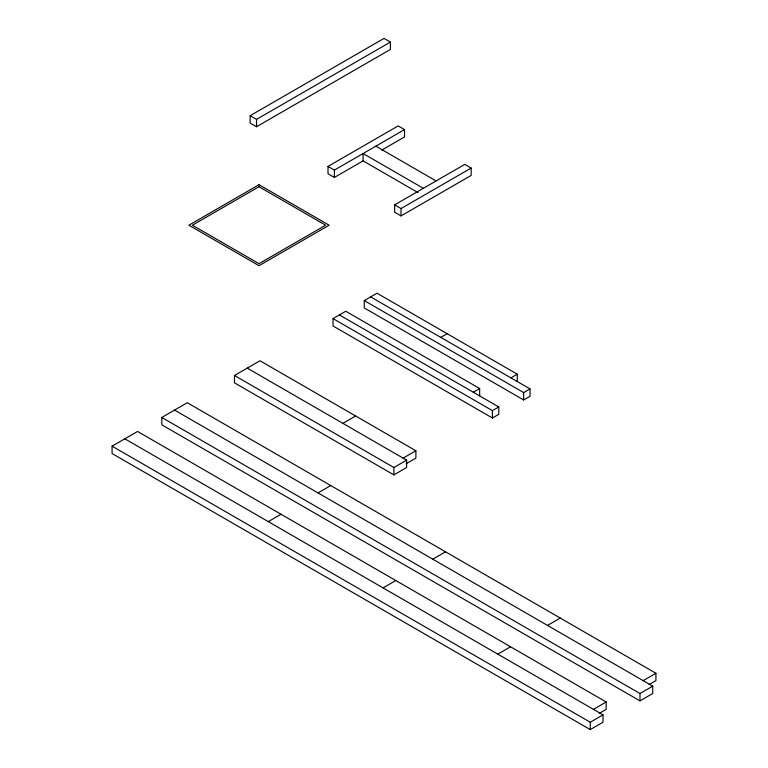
<?xml version="1.0" encoding="UTF-8"?>
<svg xmlns="http://www.w3.org/2000/svg" width="768" height="768" viewBox="0 0 768 768"><rect width="100%" height="100%" fill="white"/><g stroke="black" fill="none" stroke-linecap="round" stroke-linejoin="round"><path stroke-width="1.15" d="M250.147 115.699L384.038 38.4L390.413 42.077L390.413 49.44L256.522 126.739L250.147 123.062L250.147 115.699L256.522 119.386L390.413 42.077M363.274 160.781L334.397 177.446L328.022 173.77L328.022 166.406L398.15 125.914L404.525 129.6L404.525 136.963L381.84 150.058M328.022 166.406L334.397 170.093L404.525 129.6M394.646 204.874L464.784 164.381L471.158 168.067L471.158 175.43L401.021 215.914L394.646 212.237L394.646 204.874L401.021 208.55L471.158 168.067M124.829 438.806L603.005 714.874L603.005 722.237L590.256 729.6L112.08 453.523L112.08 446.16L137.578 431.443L606.192 701.99L606.192 709.354L599.328 713.318M174.557 410.093L652.733 686.16L652.733 693.523L639.984 700.886L161.808 424.819L161.808 417.456L187.306 402.73L655.92 673.277L655.92 680.64L649.056 684.605M247.238 368.131L406.637 460.157L406.637 467.51L393.878 474.874L234.49 382.848L234.49 375.494L259.997 360.768L415.882 450.768L415.882 458.131L406.07 463.795M339.398 314.918L498.787 406.944L498.787 414.307L492.413 417.994L333.024 325.968L333.024 318.605L345.773 311.242L479.664 388.541L479.664 395.904M370.637 296.89L530.026 388.915L530.026 396.269L523.651 399.955L364.262 307.93L364.262 300.566L377.011 293.203L517.277 374.189L517.277 381.552M440.765 337.373L447.149 333.696M342.874 423.341L355.632 415.978M473.29 392.227L479.664 388.541M510.902 377.866L517.277 374.189M268.282 521.626L281.03 514.262M318.01 492.912L330.758 485.549M403.123 458.131L415.882 450.768M234.49 375.494L393.878 467.51L406.637 460.157M333.024 318.605L492.413 410.63L498.787 406.944M364.262 300.566L523.651 392.592L530.026 388.915M383.04 587.885L395.798 580.522M432.778 559.171L445.526 551.808M497.808 654.144L510.557 646.781M547.536 625.43L560.285 618.067M593.443 709.354L606.192 701.99M643.171 680.64L655.92 673.277M112.08 446.16L590.256 722.237L603.005 714.874M161.808 417.456L639.984 693.523L652.733 686.16M375.84 146.16L436.09 180.95M423.341 188.314L363.091 153.523L363.091 160.886L418.147 192.672M639.984 693.523L639.984 700.886M590.256 722.237L590.256 729.6M523.651 392.592L523.651 399.955M492.413 410.63L492.413 417.994M401.021 208.55L401.021 215.914M393.878 467.51L393.878 474.874M334.397 170.093L334.397 177.446M256.522 119.386L256.522 126.739M259.008 184.714L188.88 225.206L259.008 265.699L329.146 225.206L259.008 184.714M259.008 186.739L192.384 225.206L259.008 263.674L325.642 225.206L259.008 186.739"/></g></svg>
